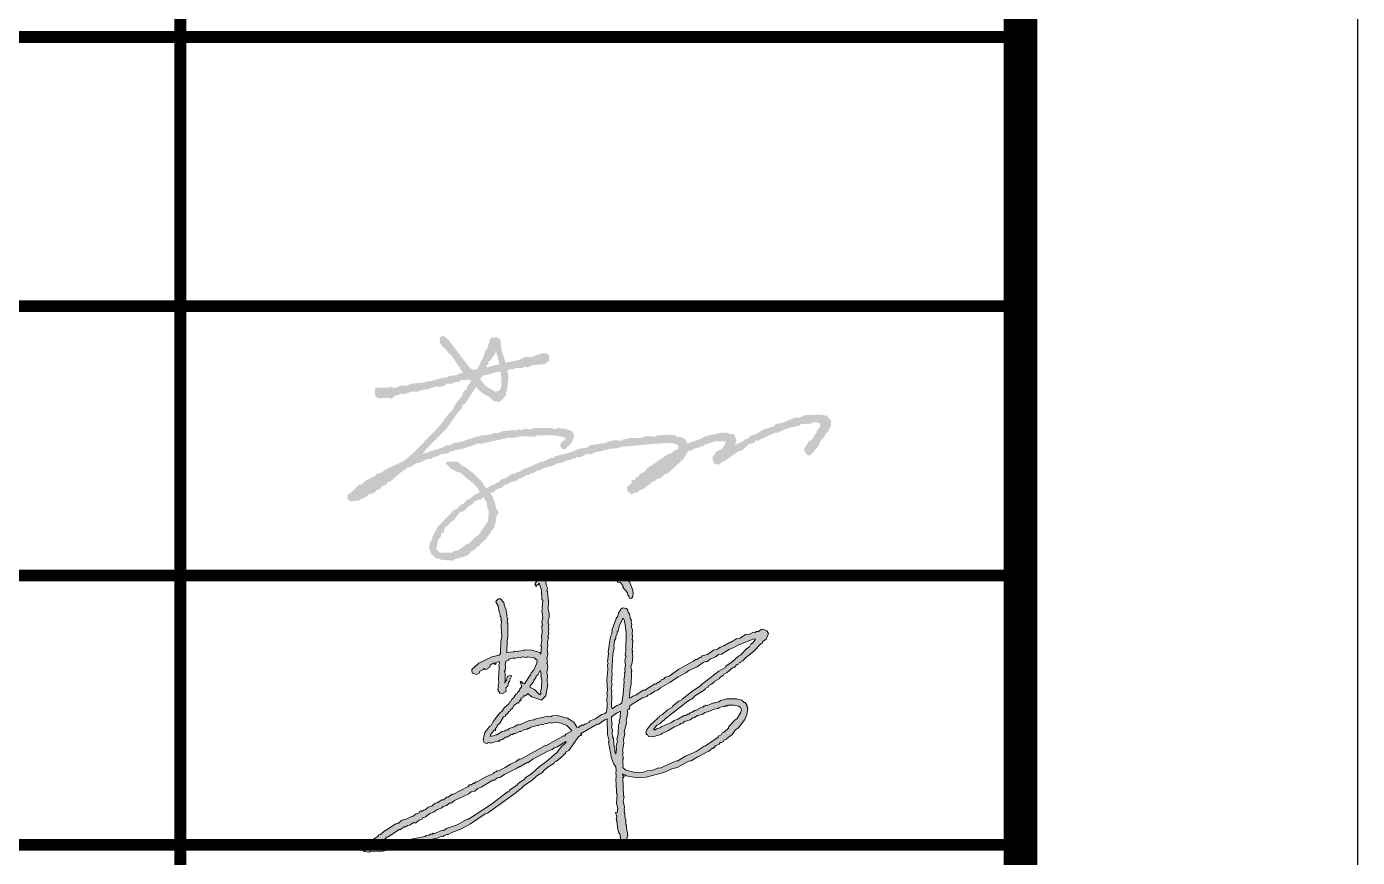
# Model space of a CAD drawing. Extents: x -518115 to 1124316, y -209821 to 1628073.
# Drawn here: x 893763 to 897714, y 1041395 to 1043863 of the extents above; entities that cross this region are included whole.
import ezdxf

# ---------------------------------------------------------------- set-up
doc = ezdxf.new("R2010")
doc.units = 0
doc.header["$LTSCALE"] = 1000
doc.header["$MEASUREMENT"] = 0
doc.layers.add('yichutu', color=7, linetype='Continuous', true_color=0xffffff, plot=False)
doc.layers.add('图框', color=140, linetype='Continuous')
doc.layers.add('签名', color=7, linetype='Continuous', lineweight=18)

# ---------------------------------------------------------------- blocks, each defined once
blk = doc.blocks.new('yct-841-594-84100-59399.9999999999-100-1000.0')
at = {"layer": 'yichutu', "color": 7, "true_color": 0xffffff}
blk.add_lwpolyline([(0, 0), (0, 59400), (84100, 59400), (84100, 0)], close=True, dxfattribs=at)
blk = doc.blocks.new('TK')
at = {"layer": '签名'}
h = blk.add_hatch(color=2, dxfattribs=at)
h.dxf.hatch_style = 1
h.paths.add_polyline_path([(546889.8, 500132.3), (546889.8, 500138.3), (546895.8, 500144.3), (546893.8, 500148.3), (546901.8, 500154.3), (546917.8, 500178.3), (546927.8, 500142.3)], flags=16)
h.paths.add_polyline_path([(546871.8, 500094.3), (546871.8, 500100.3), (546881.8, 500110.3), (546891.8, 500110.3), (546917.8, 500118.3), (546931.8, 500118.3), (546933.8, 500080.3), (546929.8, 500066.3), (546925.8, 500062.3), (546913.8, 500060.3), (546885.8, 500078.3)], flags=16)
h.paths.add_polyline_path([(546739.8, 499592.3), (546745.8, 499622.3), (546753.8, 499630.3), (546753.8, 499638.3), (546761.8, 499642.3), (546765.8, 499658.3), (546771.8, 499660.3), (546783.8, 499674.3), (546791.8, 499678.3), (546809.8, 499702.3), (546819.8, 499704.3), (546835.8, 499720.3), (546847.8, 499726.3), (546855.8, 499736.3), (546871.8, 499740.3), (546877.8, 499746.3), (546881.8, 499746.3), (546883.8, 499738.3), (546889.8, 499732.3), (546891.8, 499714.3), (546895.8, 499706.3), (546893.8, 499676.3), (546863.8, 499632.3), (546859.8, 499632.3), (546835.8, 499608.3), (546831.8, 499608.3), (546803.8, 499588.3), (546795.8, 499588.3), (546787.8, 499582.3), (546749.8, 499582.3)], flags=16)
h.paths.add_polyline_path([(546719.8, 499602.3), (546717.8, 499600.3), (546723.8, 499580.3), (546737.8, 499566.3), (546757.8, 499560.3), (546789.8, 499558.3), (546793.8, 499562.3), (546823.8, 499570.3), (546837.8, 499578.3), (546843.8, 499586.3), (546853.8, 499590.3), (546863.8, 499602.3), (546867.8, 499600.3), (546869.8, 499606.3), (546891.8, 499626.3), (546891.8, 499630.3), (546899.8, 499638.3), (546913.8, 499662.3), (546919.8, 499692.3), (546925.8, 499702.3), (546917.8, 499712.3), (546913.8, 499734.3), (546909.8, 499738.3), (546907.8, 499748.3), (546901.8, 499754.3), (546901.8, 499760.3), (546907.8, 499760.3), (546919.8, 499770.3), (546935.8, 499776.3), (546941.8, 499784.3), (546949.8, 499784.3), (546957.8, 499790.3), (546979.8, 499796.3), (546983.8, 499802.3), (546989.8, 499802.3), (547007.8, 499812.3), (547015.8, 499812.3), (547017.8, 499816.3), (547027.8, 499818.3), (547039.8, 499826.3), (547047.8, 499826.3), (547055.8, 499832.3), (547091.8, 499842.3), (547095.8, 499846.3), (547115.8, 499850.3), (547125.8, 499856.3), (547133.8, 499856.3), (547159.8, 499866.3), (547169.8, 499866.3), (547189.8, 499876.3), (547199.8, 499874.3), (547211.8, 499880.3), (547235.8, 499884.3), (547239.8, 499888.3), (547245.8, 499886.3), (547251.8, 499890.3), (547279.8, 499892.3), (547287.8, 499896.3), (547423.8, 499908.3), (547445.8, 499906.3), (547455.8, 499902.3), (547459.8, 499896.3), (547455.8, 499888.3), (547447.8, 499886.3), (547439.8, 499878.3), (547427.8, 499874.3), (547365.8, 499832.3), (547357.8, 499822.3), (547345.8, 499816.3), (547337.8, 499806.3), (547333.8, 499806.3), (547329.8, 499798.3), (547321.8, 499798.3), (547317.8, 499794.3), (547321.8, 499790.3), (547305.8, 499776.3), (547307.8, 499764.3), (547319.8, 499754.3), (547327.8, 499760.3), (547335.8, 499760.3), (547345.8, 499768.3), (547353.8, 499770.3), (547381.8, 499792.3), (547391.8, 499796.3), (547395.8, 499802.3), (547403.8, 499802.3), (547417.8, 499814.3), (547425.8, 499816.3), (547473.8, 499860.3), (547483.8, 499878.3), (547491.8, 499886.3), (547497.8, 499884.3), (547503.8, 499890.3), (547521.8, 499894.3), (547523.8, 499898.3), (547531.8, 499898.3), (547539.8, 499904.3), (547567.8, 499912.3), (547599.8, 499912.3), (547595.8, 499900.3), (547587.8, 499890.3), (547571.8, 499882.3), (547559.8, 499864.3), (547563.8, 499848.3), (547571.8, 499844.3), (547581.8, 499844.3), (547587.8, 499852.3), (547593.8, 499852.3), (547635.8, 499882.3), (547649.8, 499886.3), (547667.8, 499904.3), (547683.8, 499908.3), (547689.8, 499916.3), (547693.8, 499914.3), (547745.8, 499938.3), (547753.8, 499938.3), (547779.8, 499950.3), (547819.8, 499960.3), (547823.8, 499964.3), (547845.8, 499964.3), (547865.8, 499970.3), (547879.8, 499966.3), (547879.8, 499956.3), (547869.8, 499944.3), (547869.8, 499938.3), (547861.8, 499930.3), (547857.8, 499920.3), (547845.8, 499912.3), (547831.8, 499890.3), (547835.8, 499878.3), (547843.8, 499870.3), (547851.8, 499872.3), (547873.8, 499898.3), (547879.8, 499912.3), (547893.8, 499928.3), (547893.8, 499932.3), (547901.8, 499940.3), (547911.8, 499958.3), (547911.8, 499974.3), (547899.8, 499988.3), (547881.8, 499992.3), (547833.8, 499990.3), (547817.8, 499982.3), (547807.8, 499984.3), (547769.8, 499968.3), (547747.8, 499964.3), (547739.8, 499956.3), (547711.8, 499948.3), (547685.8, 499932.3), (547675.8, 499930.3), (547661.8, 499918.3), (547655.8, 499918.3), (547649.8, 499912.3), (547625.8, 499902.3), (547631.8, 499914.3), (547623.8, 499934.3), (547611.8, 499934.3), (547605.8, 499938.3), (547585.8, 499938.3), (547539.8, 499928.3), (547525.8, 499920.3), (547485.8, 499906.3), (547479.8, 499918.3), (547463.8, 499926.3), (547455.8, 499924.3), (547451.8, 499930.3), (547427.8, 499932.3), (547395.8, 499930.3), (547389.8, 499926.3), (547369.8, 499928.3), (547355.8, 499926.3), (547349.8, 499922.3), (547313.8, 499922.3), (547301.8, 499918.3), (547297.8, 499920.3), (547289.8, 499914.3), (547269.8, 499916.3), (547249.8, 499912.3), (547243.8, 499908.3), (547193.8, 499900.3), (547189.8, 499894.3), (547163.8, 499890.3), (547131.8, 499878.3), (547091.8, 499868.3), (547085.8, 499862.3), (547081.8, 499864.3), (547057.8, 499852.3), (547045.8, 499850.3), (547007.8, 499832.3), (547001.8, 499832.3), (546987.8, 499822.3), (546981.8, 499822.3), (546973.8, 499816.3), (546965.8, 499816.3), (546943.8, 499802.3), (546933.8, 499800.3), (546923.8, 499790.3), (546917.8, 499790.3), (546913.8, 499784.3), (546907.8, 499784.3), (546887.8, 499772.3), (546873.8, 499794.3), (546849.8, 499818.3), (546825.8, 499836.3), (546815.8, 499840.3), (546803.8, 499852.3), (546771.8, 499852.3), (546767.8, 499848.3), (546781.8, 499832.3), (546803.8, 499820.3), (546809.8, 499820.3), (546853.8, 499784.3), (546867.8, 499766.3), (546867.8, 499760.3), (546851.8, 499752.3), (546837.8, 499740.3), (546829.8, 499738.3), (546821.8, 499728.3), (546811.8, 499724.3), (546801.8, 499712.3), (546791.8, 499708.3), (546743.8, 499658.3), (546727.8, 499628.3), (546727.8, 499620.3), (546721.8, 499614.3)])
h.paths.add_polyline_path([(546477.8, 499754.3), (546475.8, 499752.3), (546475.8, 499742.3), (546485.8, 499734.3), (546507.8, 499736.3), (546535.8, 499750.3), (546539.8, 499756.3), (546553.8, 499758.3), (546563.8, 499768.3), (546571.8, 499770.3), (546579.8, 499780.3), (546591.8, 499784.3), (546595.8, 499792.3), (546601.8, 499792.3), (546641.8, 499826.3), (546645.8, 499826.3), (546651.8, 499834.3), (546663.8, 499836.3), (546681.8, 499848.3), (546693.8, 499850.3), (546713.8, 499860.3), (546725.8, 499860.3), (546731.8, 499866.3), (546745.8, 499868.3), (546751.8, 499874.3), (546771.8, 499876.3), (546785.8, 499884.3), (546789.8, 499882.3), (546793.8, 499886.3), (546817.8, 499890.3), (546863.8, 499906.3), (546875.8, 499906.3), (546957.8, 499924.3), (546963.8, 499922.3), (546993.8, 499928.3), (547033.8, 499926.3), (547039.8, 499930.3), (547091.8, 499930.3), (547123.8, 499924.3), (547119.8, 499916.3), (547109.8, 499908.3), (547107.8, 499898.3), (547113.8, 499890.3), (547123.8, 499890.3), (547141.8, 499908.3), (547149.8, 499930.3), (547143.8, 499942.3), (547123.8, 499950.3), (547101.8, 499952.3), (547089.8, 499948.3), (547081.8, 499952.3), (547033.8, 499952.3), (547013.8, 499948.3), (547003.8, 499950.3), (546993.8, 499946.3), (546983.8, 499948.3), (546975.8, 499944.3), (546967.8, 499946.3), (546933.8, 499942.3), (546921.8, 499936.3), (546913.8, 499938.3), (546897.8, 499932.3), (546871.8, 499930.3), (546867.8, 499926.3), (546865.8, 499928.3), (546809.8, 499910.3), (546791.8, 499908.3), (546783.8, 499902.3), (546765.8, 499900.3), (546763.8, 499896.3), (546697.8, 499874.3), (546713.8, 499894.3), (546771.8, 499952.3), (546803.8, 499998.3), (546815.8, 500010.3), (546817.8, 500020.3), (546825.8, 500024.3), (546857.8, 500074.3), (546873.8, 500058.3), (546899.8, 500042.3), (546909.8, 500032.3), (546927.8, 500030.3), (546939.8, 500040.3), (546947.8, 500052.3), (546945.8, 500056.3), (546949.8, 500064.3), (546953.8, 500096.3), (546953.8, 500116.3), (546949.8, 500120.3), (546951.8, 500124.3), (546963.8, 500128.3), (546969.8, 500126.3), (546975.8, 500130.3), (546995.8, 500130.3), (547001.8, 500134.3), (547011.8, 500132.3), (547021.8, 500138.3), (547061.8, 500142.3), (547075.8, 500152.3), (547075.8, 500166.3), (547067.8, 500174.3), (547053.8, 500174.3), (547019.8, 500162.3), (547005.8, 500164.3), (546985.8, 500154.3), (546945.8, 500146.3), (546933.8, 500182.3), (546929.8, 500216.3), (546917.8, 500222.3), (546903.8, 500220.3), (546899.8, 500216.3), (546891.8, 500190.3), (546883.8, 500178.3), (546881.8, 500168.3), (546861.8, 500126.3), (546855.8, 500128.3), (546851.8, 500124.3), (546841.8, 500128.3), (546775.8, 500214.3), (546763.8, 500224.3), (546755.8, 500224.3), (546749.8, 500220.3), (546751.8, 500202.3), (546785.8, 500166.3), (546819.8, 500116.3), (546807.8, 500114.3), (546803.8, 500110.3), (546775.8, 500106.3), (546771.8, 500102.3), (546761.8, 500102.3), (546717.8, 500090.3), (546711.8, 500092.3), (546709.8, 500088.3), (546667.8, 500084.3), (546651.8, 500078.3), (546633.8, 500078.3), (546621.8, 500072.3), (546609.8, 500072.3), (546603.8, 500076.3), (546599.8, 500072.3), (546561.8, 500072.3), (546557.8, 500068.3), (546557.8, 500050.3), (546565.8, 500040.3), (546599.8, 500042.3), (546607.8, 500038.3), (546613.8, 500046.3), (546637.8, 500054.3), (546643.8, 500052.3), (546665.8, 500060.3), (546685.8, 500060.3), (546691.8, 500064.3), (546699.8, 500064.3), (546703.8, 500068.3), (546709.8, 500066.3), (546741.8, 500076.3), (546749.8, 500074.3), (546765.8, 500078.3), (546769.8, 500084.3), (546787.8, 500084.3), (546797.8, 500090.3), (546805.8, 500088.3), (546811.8, 500094.3), (546837.8, 500096.3), (546841.8, 500094.3), (546841.8, 500088.3), (546831.8, 500076.3), (546829.8, 500068.3), (546821.8, 500062.3), (546815.8, 500046.3), (546797.8, 500024.3), (546785.8, 500002.3), (546777.8, 499996.3), (546749.8, 499958.3), (546673.8, 499880.3), (546643.8, 499854.3), (546591.8, 499830.3), (546577.8, 499820.3), (546563.8, 499816.3), (546555.8, 499808.3), (546533.8, 499798.3), (546517.8, 499784.3), (546509.8, 499784.3), (546491.8, 499764.3)])
h = blk.add_hatch(color=2, dxfattribs=at)
h.paths.add_polyline_path([(547067.9, 499253.8), (547070.3, 499259.4), (547068.2, 499267.2), (547070.9, 499280.2), (547069.1, 499295.2), (547071.3, 499305.8), (547069.9, 499317.1), (547073.5, 499328.6), (547071.6, 499331.5), (547074, 499343.2), (547071.7, 499349.8), (547074.1, 499355.4), (547072.7, 499360.6), (547074.4, 499368.9), (547072.5, 499371.7), (547072.1, 499381.6), (547075, 499389.6), (547075, 499401.8), (547072.2, 499412.2), (547073.5, 499436.4), (547069.9, 499466.5), (547068, 499469.4), (547069.7, 499477.6), (547066.5, 499485.6), (547064.2, 499504.5), (547061.4, 499508.7), (547055.5, 499509.9), (547054.6, 499511.3), (547049.9, 499512.3), (547045.4, 499508.3), (547044.2, 499502.4), (547040.2, 499500.8), (547032.8, 499488.9), (547034.7, 499486), (547033.1, 499483.9), (547037.5, 499481.8), (547038.5, 499486.5), (547042.2, 499486.9), (547045.6, 499491.1), (547052.3, 499470.2), (547053.1, 499444.3), (547055.9, 499440), (547053.9, 499418.4), (547055.8, 499415.5), (547053.6, 499411.1), (547056.6, 499389.7), (547053.7, 499375.5), (547055.5, 499366.6), (547053.6, 499363.3), (547054.7, 499344.7), (547052.8, 499335.3), (547053.4, 499320.5), (547050.3, 499305.2), (547052.2, 499302.4), (547050.2, 499280.7), (547047.4, 499285), (547023.2, 499292.4), (547002.5, 499293), (546999.6, 499291.1), (546977, 499288.4), (546972.3, 499289.3), (546969.5, 499287.5), (546949.5, 499285.5), (546950.4, 499319.6), (546952.8, 499331.3), (546952.5, 499371.8), (546950.6, 499374.6), (546951.6, 499379.3), (546950, 499383.4), (546951.9, 499386.6), (546949.3, 499392.1), (546950.3, 499396.8), (546948.1, 499398.4), (546947.3, 499412.1), (546942.1, 499422.9), (546940.8, 499434.2), (546930.7, 499444.9), (546924.6, 499444.9), (546917.3, 499439.1), (546916.6, 499435.5), (546924, 499424.2), (546926.3, 499405.4), (546930, 499399.7), (546930, 499393.6), (546932.6, 499388.1), (546931.4, 499382.3), (546933.2, 499379.4), (546932.4, 499363.7), (546934.4, 499331.4), (546932, 499319.7), (546930.4, 499282), (546927.1, 499277.8), (546905.2, 499272.5), (546865.8, 499253.6), (546845.9, 499234.4), (546845, 499229.7), (546847.5, 499224.3), (546860.2, 499220.5), (546867, 499224), (546869.4, 499229.6), (546880.3, 499234.7), (546882.2, 499238), (546886.4, 499234.7), (546893, 499237), (546893.5, 499239.4), (546900.3, 499242.9), (546900.1, 499247.8), (546908.6, 499253.4), (546913.6, 499253.6), (546911.9, 499251.5), (546915.2, 499249.6), (546918, 499251.5), (546916.1, 499254.3), (546926.8, 499258.3), (546928.1, 499253.1), (546926, 499248.6), (546927.1, 499242.3), (546924.6, 499206), (546926, 499194.7), (546923.6, 499189.1), (546925, 499183.9), (546923.1, 499174.5), (546928.4, 499164.8), (546936.6, 499163.1), (546947.7, 499169.4), (546946.1, 499173.4), (546947.8, 499181.7), (546952.3, 499185.7), (546954.5, 499196.2), (546957.5, 499199.3), (546959.2, 499207.5), (546963.3, 499215.3), (546961.1, 499216.9), (546951, 499215.3), (546948.6, 499203.6), (546942, 499195.1), (546944.1, 499199.6), (546944.7, 499220.3), (546943.8, 499227.8), (546941.7, 499229.5), (546944.5, 499231.3), (546945.7, 499243.3), (546944.1, 499247.4), (546946.5, 499259.1), (546954.5, 499262.4), (546956.4, 499265.6), (546969.4, 499269.1), (546971.5, 499267.5), (546984.5, 499270.9), (546990.4, 499269.7), (546995.8, 499272.3), (547007.8, 499271), (547010.6, 499272.9), (547030.8, 499270), (547039, 499262.2), (547038.5, 499253.7), (547029.5, 499233.5), (547021.7, 499225.3), (547020.7, 499220.6), (547001.5, 499192.7), (546998, 499193.4), (546991.9, 499199.6), (546989.3, 499198.9), (546993.7, 499184.5), (546988.5, 499177), (546987.5, 499172.3), (546981.6, 499167.4), (546979.2, 499161.8), (546976.6, 499161.1), (546969.5, 499150.3), (546965.3, 499147.5), (546961.5, 499140.9), (546958.9, 499140.2), (546954.9, 499132.5), (546941.4, 499120.5), (546934.3, 499109.7), (546928.6, 499106), (546908.7, 499080.7), (546902.5, 499068.5), (546898.5, 499066.8), (546883.6, 499047.8), (546878.8, 499024.3), (546882.3, 499017.5), (546889.1, 499014.9), (546893.1, 499016.5), (546893.6, 499018.8), (546901.6, 499016), (546923.7, 499022.5), (546925.8, 499020.8), (546930.6, 499026), (546936.9, 499027.1), (546947.1, 499034.8), (546950.6, 499034.1), (546961.9, 499041.6), (546966.9, 499041.8), (546970, 499044.8), (546974.9, 499045), (546987.2, 499051.1), (546990.7, 499050.4), (547001.8, 499056.7), (547009.3, 499057.6), (547013.6, 499060.4), (547015.9, 499059.9), (547020.4, 499063.9), (547039.7, 499068.5), (547043.3, 499067.8), (547044.9, 499069.9), (547052.7, 499072), (547056, 499070.1), (547063.1, 499074.7), (547067.8, 499073.8), (547075.8, 499077), (547081.7, 499075.8), (547093.2, 499078.4), (547111.1, 499075.9), (547128, 499068.8), (547142, 499053.6), (547141.6, 499051.3), (547125, 499042.4), (547120.3, 499037.3), (547118, 499037.8), (547065.3, 499008.1), (547063, 499008.6), (546991, 498968.2), (546987.5, 498969), (546984.4, 498965.9), (546982, 498966.4), (546977.3, 498961.2), (546959.9, 498953.8), (546944.3, 498943.5), (546922.6, 498933.3), (546920.2, 498933.8), (546917.2, 498930.7), (546912, 498929.3), (546911.5, 498927), (546909.4, 498928.6), (546907.5, 498925.3), (546884.6, 498915.3), (546859.3, 498899.7), (546857.2, 498901.4), (546852.5, 498896.2), (546850.2, 498896.7), (546843.1, 498892), (546838.1, 498891.8), (546834.8, 498887.6), (546789.5, 498863.8), (546787.2, 498864.3), (546775.6, 498855.6), (546772.1, 498856.3), (546761.7, 498847.5), (546756.7, 498847.2), (546742.8, 498839.1), (546736.4, 498837.9), (546727.4, 498830), (546715.7, 498826.3), (546706.7, 498818.3), (546701.5, 498816.9), (546697, 498812.9), (546693.7, 498814.8), (546690.9, 498813), (546690.2, 498809.4), (546678.1, 498804.6), (546670.8, 498798.7), (546665.9, 498798.5), (546654.8, 498792.2), (546639, 498786.9), (546626, 498777.3), (546619.6, 498776.1), (546584.5, 498753.9), (546574.1, 498745.1), (546568.9, 498743.7), (546566.7, 498739.2), (546551.4, 498730.1), (546547.6, 498729.6), (546543.8, 498723.1), (546541.5, 498723.6), (546537.7, 498717), (546523.3, 498706.5), (546521.6, 498698.2), (546525.6, 498693.7), (546541.1, 498691.8), (546543.9, 498693.7), (546580.9, 498694.7), (546604.2, 498700.9), (546619, 498701.5), (546633.7, 498707.1), (546638.4, 498706.1), (546669.2, 498713.3), (546680.3, 498713.5), (546688.5, 498717.9), (546709, 498722.3), (546730.5, 498731.3), (546740.6, 498732.9), (546756.7, 498739.5), (546760.2, 498738.7), (546763.3, 498741.8), (546771.3, 498745), (546774.8, 498744.3), (546785.9, 498750.6), (546815.1, 498761.8), (546841.3, 498776), (546885.5, 498806.1), (546892.1, 498808.5), (546976.6, 498868.3), (546985.9, 498877.4), (546991.3, 498880), (547000.7, 498890.3), (547023.4, 498905.2), (547038.5, 498919.3), (547055.3, 498929.3), (547058.9, 498934.7), (547070.7, 498944.6), (547090.3, 498956.5), (547092.4, 498960.9), (547096.2, 498961.4), (547113.9, 498976.1), (547124.8, 498987.4), (547123.8, 498988.8), (547133.5, 498994.1), (547161.2, 499033.8), (547168.6, 499039.6), (547172.3, 499040.1), (547171.6, 499042.7), (547168.1, 499043.4), (547218.1, 499072.3), (547220.5, 499071.9), (547240.3, 499084.9), (547247.2, 499088.4), (547248.6, 499041.6), (547253.2, 499022.3), (547251.3, 499019), (547260, 498971.9), (547266.5, 498955.8), (547273.1, 498945.9), (547274.4, 498934.6), (547272.7, 498926.4), (547274.1, 498921.2), (547272.6, 498901.9), (547274.2, 498897.9), (547275.3, 498867.1), (547277.1, 498864.2), (547275.4, 498837.7), (547279.3, 498820.9), (547277.9, 498820), (547278.5, 498811.3), (547272.2, 498810.1), (547275.6, 498797.2), (547274.4, 498791.3), (547276.3, 498788.5), (547275.3, 498783.8), (547277.2, 498780.9), (547277.6, 498764.9), (547281.8, 498749.4), (547284.8, 498746.3), (547287.5, 498729.8), (547297.2, 498722.9), (547304.7, 498730), (547308.6, 498742.6), (547304.4, 498764.3), (547304.7, 498771.6), (547302.8, 498774.4), (547303.1, 498787.9), (547300.1, 498797.1), (547299.9, 498808.1), (547298.1, 498810.9), (547299.3, 498816.8), (547297.4, 498819.7), (547298.6, 498825.5), (547295.2, 498844.6), (547297.6, 498856.4), (547295.7, 498859.2), (547293.4, 498913.6), (547293.9, 498915.9), (547295.7, 498913.1), (547297.9, 498917.6), (547293.4, 498919.7), (547293.2, 498924.6), (547295.1, 498921.8), (547300, 498922), (547304.2, 498918.7), (547336.2, 498913.4), (547363.5, 498915.1), (547415.4, 498929), (547439.7, 498939.9), (547455.2, 498944.1), (547489.7, 498962.8), (547497.2, 498963.7), (547514.2, 498974.9), (547522, 498977), (547544.4, 498990.7), (547549.6, 498992.1), (547560, 499001), (547562.3, 499000.5), (547570.1, 499008.7), (547579.6, 499012.9), (547583.1, 499018.3), (547586.7, 499017.6), (547592.3, 499021.3), (547594.5, 499025.8), (547602.2, 499027.9), (547602.7, 499030.2), (547618.5, 499041.7), (547628.7, 499055.5), (547637.2, 499061.1), (547655.9, 499086.7), (547662.4, 499100.1), (547665.3, 499120.3), (547662.5, 499124.5), (547663.2, 499128.1), (547657.6, 499136.6), (547654.1, 499137.3), (547646.8, 499143.7), (547631.8, 499148), (547602.4, 499147.9), (547584.2, 499143), (547578.5, 499139.3), (547566.8, 499135.6), (547563.2, 499136.3), (547544.4, 499127.9), (547540.8, 499128.7), (547536.6, 499125.9), (547535.7, 499127.3), (547532.3, 499123), (547530, 499123.5), (547509.5, 499113), (547507.1, 499113.5), (547499.8, 499107.7), (547493.4, 499106.5), (547490.1, 499102.3), (547487.8, 499102.8), (547480.7, 499098.1), (547475.7, 499097.9), (547457.6, 499086.9), (547445.8, 499083.2), (547438.4, 499077.4), (547407.6, 499064.1), (547404.5, 499061.1), (547394.1, 499058.3), (547388.4, 499054.6), (547385.2, 499056.5), (547395.1, 499069.1), (547404.8, 499074.5), (547411.2, 499081.7), (547418, 499085.2), (547418.5, 499087.6), (547487, 499140.9), (547503.8, 499151), (547507.1, 499155.2), (547538.2, 499175.7), (547538.7, 499178.1), (547547, 499182.5), (547549.1, 499187), (547557.4, 499191.4), (547564.7, 499197.3), (547565.2, 499199.6), (547581.7, 499208.5), (547582.2, 499210.8), (547592.1, 499217.4), (547594, 499220.6), (547603.7, 499226), (547620, 499239.8), (547625.2, 499241.2), (547631.6, 499248.5), (547637, 499251), (547638.9, 499254.3), (547644.1, 499255.7), (547644.8, 499259.2), (547650, 499260.6), (547658, 499270), (547681.4, 499288.5), (547703.2, 499311), (547707.2, 499312.6), (547709.6, 499318.2), (547719.5, 499324.8), (547726.6, 499341.7), (547721, 499350.2), (547709.7, 499354.9), (547704.6, 499353.5), (547697.2, 499347.7), (547691.1, 499347.7), (547686.9, 499344.9), (547682.2, 499345.9), (547669.9, 499339.8), (547658.6, 499338.5), (547641.8, 499328.4), (547631.5, 499325.7), (547614.7, 499315.6), (547612.4, 499316.1), (547594.2, 499305.1), (547591.8, 499305.6), (547584.7, 499300.9), (547582.4, 499301.4), (547575.1, 499295.6), (547563.3, 499291.9), (547544.9, 499279.7), (547529.3, 499275.6), (547526, 499271.3), (547522.2, 499270.9), (547513.5, 499264.1), (547510, 499264.8), (547504.1, 499259.9), (547459.9, 499235.9), (547431.1, 499214.9), (547420.7, 499212.1), (547414.6, 499206), (547408.2, 499204.8), (547406.3, 499201.6), (547390.8, 499191.3), (547388.4, 499191.8), (547358.9, 499173.3), (547354, 499173.1), (547332.7, 499159.1), (547323.5, 499156.1), (547314.8, 499149.3), (547312.7, 499150.9), (547315.1, 499162.7), (547314.2, 499170.2), (547318.7, 499192.6), (547319.8, 499221.8), (547318.4, 499226.9), (547320.3, 499230.2), (547318.1, 499242.9), (547321.6, 499254.5), (547323.4, 499274.9), (547321.8, 499285), (547323.7, 499288.3), (547321.8, 499291.2), (547323.1, 499321.5), (547321.3, 499324.4), (547323, 499332.6), (547321.1, 499341.5), (547322.1, 499352.4), (547319.1, 499361.5), (547320.5, 499368.6), (547318.2, 499375.2), (547319.4, 499381.1), (547316.4, 499384.2), (547313.6, 499400.6), (547309.4, 499404), (547310.1, 499407.5), (547307.6, 499412.9), (547303.4, 499416.2), (547294, 499418.2), (547288.3, 499414.4), (547280.9, 499402.4), (547279, 499393), (547274, 499386.7), (547262.3, 499353.6), (547260.9, 499340.4), (547256.8, 499332.7), (547250, 499287.5), (547251.4, 499282.3), (547248.7, 499257.2), (547250.3, 499253.2), (547248.2, 499248.7), (547249.1, 499235), (547246.6, 499204.9), (547248.3, 499171.5), (547245.9, 499165.9), (547248.4, 499154.3), (547246.5, 499151), (547247.3, 499125.1), (547245.1, 499108.4), (547240.7, 499104.5), (547231.5, 499101.5), (547211.6, 499088.4), (547197, 499082.8), (547193.7, 499078.6), (547182.6, 499072.3), (547180.3, 499072.8), (547177.2, 499069.7), (547171.1, 499069.7), (547166.8, 499066.9), (547166.3, 499064.6), (547164, 499065.1), (547162.3, 499063), (547157.6, 499063.9), (547148.3, 499078.1), (547130, 499090.4), (547098.5, 499098.1), (547083.6, 499097.5), (547082, 499095.4), (547071.2, 499096.3), (547032.5, 499087.1), (547030.9, 499085), (547015.8, 499083.2), (546987.5, 499070.6), (546981.4, 499070.7), (546971.5, 499064.1), (546955.9, 499060), (546951.2, 499054.8), (546947.7, 499055.5), (546942, 499051.8), (546935.6, 499050.6), (546920, 499040.4), (546916.5, 499041.1), (546907.1, 499036.9), (546902.4, 499037.9), (546899.5, 499036), (546902.2, 499042.8), (546911.9, 499054.3), (546916.6, 499053.3), (546914.7, 499056.2), (546915.4, 499059.7), (546919.9, 499063.7), (546920.9, 499068.4), (546928.5, 499075.4), (546939.6, 499093.9), (546945, 499096.5), (546945.5, 499098.8), (546952.8, 499104.7), (546955.2, 499110.3), (546960.4, 499111.7), (546959.7, 499114.3), (546967.3, 499121.3), (546969.9, 499128.1), (546981.2, 499135.6), (546984.8, 499134.9), (546986.2, 499141.9), (546988.6, 499141.5), (546992.8, 499144.3), (546990.7, 499145.9), (546991.4, 499149.5), (546996.6, 499150.8), (546999, 499156.5), (547005.1, 499156.4), (547012.7, 499163.5), (547015.5, 499159.2), (547024.1, 499153.8), (547046.9, 499145.4), (547052.8, 499144.2), (547065.1, 499156.4), (547070.9, 499190.7), (547068.8, 499198.5), (547070.4, 499217.8), (547068.3, 499225.6), (547071.6, 499242), (547070, 499252.2)])
h.paths.add_polyline_path([(547049.7, 499230.6), (547051.3, 499220.5), (547050.1, 499214.6), (547052.9, 499204.2), (547052.8, 499179.7), (547049.4, 499169.4), (547051, 499165.4), (547047.5, 499160), (547031.1, 499175.6), (547017.7, 499182), (547018.7, 499186.7), (547028.4, 499198.2), (547029.3, 499202.9), (547035.7, 499210.2), (547036.7, 499214.9), (547041.2, 499218.9), (547047.4, 499231.1)], flags=16)
h.paths.add_polyline_path([(547264.6, 499280.9), (547268.4, 499299.7), (547267.1, 499304.8), (547269.3, 499321.5), (547272.8, 499326.9), (547273.1, 499334.2), (547276.9, 499340.8), (547276.9, 499346.9), (547279.7, 499348.8), (547282.9, 499364.1), (547294.5, 499388.3), (547298.5, 499380.5), (547303.5, 499345.1), (547303.2, 499290.1), (547300.8, 499278.3), (547303.6, 499274.1), (547300, 499262.6), (547301.8, 499247.5), (547299.7, 499236.9), (547300.3, 499228.2), (547298.4, 499224.9), (547299.8, 499219.7), (547296.4, 499203.3), (547298.1, 499199.3), (547295.3, 499161.9), (547291.2, 499135.8), (547285.3, 499130.8), (547276.1, 499127.8), (547261.9, 499118.5), (547259.8, 499126.3), (547261.4, 499157.8), (547259.8, 499161.8), (547261.5, 499170), (547259.6, 499179), (547262.3, 499191.9), (547260.6, 499195.9), (547262.4, 499222.5), (547260.8, 499226.5)], flags=16)
h.paths.add_polyline_path([(547124.2, 499020.5), (547125.4, 499020.3), (547123, 499014.7), (547112.9, 499007), (547097.9, 498988), (547068.2, 498962.2), (547045.3, 498946.1), (547022.6, 498925), (547004.1, 498912.9), (547003.7, 498910.5), (546983.8, 498897.4), (546980.3, 498892), (546957.4, 498875.9), (546955.2, 498871.5), (546951.5, 498871), (546903.5, 498834.3), (546835.8, 498790.6), (546832, 498790.2), (546801.5, 498773.1), (546772.5, 498763.1), (546761.5, 498756.8), (546757.9, 498757.6), (546732.5, 498746.9), (546730.3, 498748.5), (546727.3, 498745.5), (546722.3, 498745.3), (546718.1, 498742.5), (546710.5, 498741.6), (546706.3, 498738.8), (546660.4, 498729.8), (546638.2, 498723.3), (546634.7, 498724), (546625.5, 498721), (546624.6, 498722.4), (546618.9, 498718.7), (546609.2, 498719.5), (546601.5, 498717.4), (546598.4, 498714.3), (546593.7, 498715.3), (546579.6, 498712.1), (546565, 498712.6), (546566.2, 498718.5), (546591.4, 498734.1), (546591, 498737.9), (546595.7, 498736.9), (546629.7, 498759.4), (546633.4, 498759.8), (546644.8, 498767.3), (546649.7, 498767.5), (546654.2, 498771.5), (546661.7, 498772.4), (546670.5, 498779.2), (546679.2, 498779.8), (546689.4, 498787.6), (546698.5, 498790.6), (546699.3, 498794.1), (546707, 498796.2), (546720.3, 498806.9), (546732.1, 498810.6), (546743.6, 498819.3), (546756.8, 498823.9), (546760.2, 498828.2), (546770.5, 498830.9), (546779.3, 498837.7), (546784.2, 498837.9), (546794.4, 498845.6), (546836.3, 498865.2), (546843.7, 498871.1), (546854, 498873.8), (546863, 498881.8), (546873.6, 498885.7), (546908.3, 498905.6), (546910.7, 498905.1), (546922, 498912.6), (546928.4, 498913.7), (546942.5, 498923.1), (546976.5, 498939.4), (546985.2, 498946.1), (546986.2, 498944.7), (547009.8, 498958.3), (547012.1, 498957.8), (547026.5, 498968.3), (547073.3, 498993), (547083.9, 498997), (547089.8, 499001.9), (547097.5, 499004)], flags=16)
h.paths.add_polyline_path([(547260.6, 499094.2), (547275, 499104.8), (547285.9, 499109.9), (547287.3, 499110.8), (547285.8, 499091.5), (547282.7, 499082.4), (547284.1, 499077.2), (547281.4, 499070.4), (547279.9, 499045), (547276, 499026.2), (547277.7, 499022.2), (547274.5, 499006.9), (547275.4, 498999.3), (547273.5, 498983.8), (547270, 498990.7), (547270.5, 498999.1), (547267.9, 499004.5), (547265.7, 499029.5), (547263.1, 499034.9), (547264.6, 499035.9), (547262.5, 499043.6), (547263.5, 499054.5), (547260.7, 499064.8), (547262.1, 499071.9), (547259.9, 499084.6)], flags=16)
h.paths.add_polyline_path([(547309.2, 499116.1), (547314.4, 499117.5), (547312.3, 499119.2), (547314.9, 499126), (547318.2, 499130.2), (547350.3, 499149.4), (547364.9, 499154.9), (547368.2, 499159.1), (547376, 499161.2), (547389, 499170.8), (547398.2, 499173.8), (547405.8, 499180.9), (547433.4, 499196), (547457.7, 499213.1), (547481.1, 499225.4), (547489.8, 499232.2), (547514.1, 499243.2), (547532.5, 499255.3), (547539.4, 499258.8), (547542.9, 499258.1), (547553, 499265.8), (547569.1, 499272.3), (547577.8, 499279.1), (547586.8, 499280.9), (547609.2, 499294.7), (547627.8, 499301.9), (547636.3, 499307.5), (547683, 499326.1), (547687.7, 499325.2), (547680.8, 499315.5), (547673.5, 499309.7), (547669.5, 499301.9), (547662.4, 499297.3), (547643.7, 499277.8), (547638.3, 499275.3), (547618.7, 499257.2), (547600.2, 499245.1), (547599.5, 499241.6), (547578.7, 499229.9), (547527.7, 499190.1), (547525.8, 499186.9), (547497.5, 499168.2), (547469.9, 499146.9), (547469.4, 499144.5), (547459.9, 499140.3), (547442.5, 499126.8), (547442, 499124.4), (547426.6, 499115.3), (547411.5, 499101.3), (547401.8, 499095.9), (547401.3, 499093.6), (547397.3, 499091.9), (547396.9, 499089.6), (547375.8, 499070.6), (547364, 499054.7), (547362.3, 499046.4), (547365.1, 499042.2), (547367.4, 499041.7), (547370, 499036.3), (547383.2, 499034.8), (547406.7, 499042.2), (547411.2, 499046.2), (547427.3, 499052.7), (547446.9, 499064.6), (547462.9, 499071.1), (547466, 499074.2), (547472.3, 499075.3), (547477.1, 499080.5), (547494, 499085.6), (547501.4, 499091.4), (547507.7, 499092.6), (547513.6, 499097.5), (547517.1, 499096.8), (547528, 499101.9), (547530.3, 499101.4), (547537.7, 499107.3), (547549.2, 499109.8), (547565.5, 499117.5), (547576.8, 499118.8), (547578.5, 499120.9), (547590.2, 499124.6), (547594.9, 499123.7), (547599.4, 499127.7), (547602.7, 499125.8), (547607, 499128.6), (547624.1, 499128.7), (547637.1, 499126.1), (547642.5, 499122.5), (547646, 499115.7), (547644.5, 499108.6), (547633.1, 499088.9), (547626, 499084.2), (547608.8, 499065.7), (547607.8, 499061), (547594.3, 499049.1), (547588.9, 499046.5), (547585.4, 499041.1), (547577.1, 499036.7), (547576.6, 499034.3), (547539.3, 499007.7), (547535.5, 499007.2), (547511.5, 498991.4), (547480.3, 498976.9), (547455.3, 498962.4), (547451.8, 498963.2), (547404.6, 498942.2), (547401.1, 498942.9), (547382.5, 498935.7), (547366.2, 498934.2), (547355.6, 498930.2), (547330.9, 498929.2), (547302.9, 498936.1), (547293.5, 498944.2), (547295, 498951.2), (547293.4, 498955.2), (547293.7, 498968.6), (547295.6, 498971.9), (547292.5, 498981.1), (547294.9, 498986.8), (547292.8, 498994.5), (547297.2, 499015.7), (547295.6, 499025.8), (547299.4, 499044.6), (547298, 499049.8), (547305.3, 499079), (547303.6, 499083), (547308.4, 499106.5), (547307.1, 499111.7)], flags=16)
blk.add_hatch(color=2, dxfattribs=at).paths.add_polyline_path([(547290.6, 499509.5), (547286.4, 499506.7), (547285.7, 499503.2), (547279.1, 499500.8), (547277.9, 499495), (547280, 499493.3), (547286.3, 499494.4), (547295, 499482.9), (547294.3, 499479.3), (547308.1, 499463), (547309, 499455.5), (547312, 499452.4), (547313.4, 499447.2), (547318.1, 499446.3), (547322.4, 499449.1), (547324.5, 499459.7), (547323.2, 499471), (547313.4, 499495), (547302.4, 499507.1)])
at = {"layer": '图框'}
blk.add_lwpolyline([(465375, 548713.7), (549475, 548713.7), (549475, 489313.7), (465375, 489313.7)], close=True, dxfattribs=at)
blk.add_lwpolyline([(465375, 548713.7), (549475, 548713.7), (549475, 489313.7), (465375, 489313.7)], close=True, dxfattribs=at)
at = {"layer": '图框', "const_width": 100}
blk.add_lwpolyline([(548475, 490313.7), (548475, 547713.7), (467875, 547713.7), (467875, 490313.7)], close=True, dxfattribs=at)
at = {"layer": '图框', "const_width": 35}
for points in [[(545980, 497114), (545980, 503514)], [(541480, 501114), (548480, 501114)], [(541480, 500314), (548480, 500314)], [(541480, 499514), (548480, 499514)], [(541480, 498714), (548480, 498714)]]:
    blk.add_lwpolyline(points, dxfattribs=at)
at = {"layer": '签名', "color": 2, "elevation": 12019200}
for points in [[(547055.5, 499509.9), (547054.6, 499511.3), (547049.9, 499512.3), (547045.4, 499508.3), (547044.2, 499502.4), (547040.2, 499500.8), (547032.8, 499488.9), (547034.7, 499486), (547033.1, 499483.9), (547037.5, 499481.8), (547038.5, 499486.5), (547042.2, 499486.9), (547045.6, 499491.1), (547052.3, 499470.2), (547053.1, 499444.3), (547055.9, 499440), (547053.9, 499418.4), (547055.8, 499415.5), (547053.6, 499411.1), (547056.6, 499389.7), (547053.7, 499375.5), (547055.5, 499366.6), (547053.6, 499363.3), (547054.7, 499344.7), (547052.8, 499335.3), (547053.4, 499320.5), (547050.3, 499305.2), (547052.2, 499302.4), (547050.2, 499280.7), (547047.4, 499285), (547023.2, 499292.4), (547002.5, 499293), (546999.6, 499291.1), (546977, 499288.4), (546972.3, 499289.3), (546969.5, 499287.5), (546949.5, 499285.5), (546950.4, 499319.6), (546952.8, 499331.3), (546952.5, 499371.8), (546950.6, 499374.6), (546951.6, 499379.3), (546950, 499383.4), (546951.9, 499386.6), (546949.3, 499392.1), (546950.3, 499396.8), (546948.1, 499398.4), (546947.3, 499412.1), (546942.1, 499422.9), (546940.8, 499434.2), (546930.7, 499444.9), (546924.6, 499444.9), (546917.3, 499439.1), (546916.6, 499435.5), (546924, 499424.2), (546926.3, 499405.4), (546930, 499399.7), (546930, 499393.6), (546932.6, 499388.1), (546931.4, 499382.3), (546933.2, 499379.4), (546932.4, 499363.7), (546934.4, 499331.4), (546932, 499319.7), (546930.4, 499282), (546927.1, 499277.8), (546905.2, 499272.5), (546865.8, 499253.6), (546845.9, 499234.4), (546845, 499229.7), (546847.5, 499224.3), (546860.2, 499220.5), (546867, 499224), (546869.4, 499229.6), (546880.3, 499234.7), (546882.2, 499238), (546886.4, 499234.7), (546893, 499237), (546893.5, 499239.4), (546900.3, 499242.9), (546900.1, 499247.8), (546908.6, 499253.4), (546913.6, 499253.6), (546911.9, 499251.5), (546915.2, 499249.6), (546918, 499251.5), (546916.1, 499254.3), (546926.8, 499258.3), (546928.1, 499253.1), (546926, 499248.6), (546927.1, 499242.3), (546924.6, 499206), (546926, 499194.7), (546923.6, 499189.1), (546925, 499183.9), (546923.1, 499174.5), (546928.4, 499164.8), (546936.6, 499163.1), (546947.7, 499169.4), (546946.1, 499173.4), (546947.8, 499181.7), (546952.3, 499185.7), (546954.5, 499196.2), (546957.5, 499199.3), (546959.2, 499207.5), (546963.3, 499215.3), (546961.1, 499216.9), (546951, 499215.3), (546948.6, 499203.6), (546942, 499195.1), (546944.1, 499199.6), (546944.7, 499220.3), (546943.8, 499227.8), (546941.7, 499229.5), (546944.5, 499231.3), (546945.7, 499243.3), (546944.1, 499247.4), (546946.5, 499259.1), (546954.5, 499262.4), (546956.4, 499265.6), (546969.4, 499269.1), (546971.5, 499267.5), (546984.5, 499270.9), (546990.4, 499269.7), (546995.8, 499272.3), (547007.8, 499271), (547010.6, 499272.9), (547030.8, 499270), (547039, 499262.2), (547038.5, 499253.7), (547029.5, 499233.5), (547021.7, 499225.3), (547020.7, 499220.6), (547001.5, 499192.7), (546998, 499193.4), (546991.9, 499199.6), (546989.3, 499198.9), (546993.7, 499184.5), (546988.5, 499177), (546987.5, 499172.3), (546981.6, 499167.4), (546979.2, 499161.8), (546976.6, 499161.1), (546969.5, 499150.3), (546965.3, 499147.5), (546961.5, 499140.9), (546958.9, 499140.2), (546954.9, 499132.5), (546941.4, 499120.5), (546934.3, 499109.7), (546928.6, 499106), (546908.7, 499080.7), (546902.5, 499068.5), (546898.5, 499066.8), (546883.6, 499047.8), (546878.8, 499024.3), (546882.3, 499017.5), (546889.1, 499014.9), (546893.1, 499016.5), (546893.6, 499018.8), (546901.6, 499016), (546923.7, 499022.5), (546925.8, 499020.8), (546930.6, 499026), (546936.9, 499027.1), (546947.1, 499034.8), (546950.6, 499034.1), (546961.9, 499041.6), (546966.9, 499041.8), (546970, 499044.8), (546974.9, 499045), (546987.2, 499051.1), (546990.7, 499050.4), (547001.8, 499056.7), (547009.3, 499057.6), (547013.6, 499060.4), (547015.9, 499059.9), (547020.4, 499063.9), (547039.7, 499068.5), (547043.3, 499067.8), (547044.9, 499069.9), (547052.7, 499072), (547056, 499070.1), (547063.1, 499074.7), (547067.8, 499073.8), (547075.8, 499077), (547081.7, 499075.8), (547093.2, 499078.4), (547111.1, 499075.9), (547128, 499068.8), (547142, 499053.6), (547141.6, 499051.3), (547125, 499042.4), (547120.3, 499037.3), (547118, 499037.8), (547065.3, 499008.1), (547063, 499008.6), (546991, 498968.2), (546987.5, 498969), (546984.4, 498965.9), (546982, 498966.4), (546977.3, 498961.2), (546959.9, 498953.8), (546944.3, 498943.5), (546922.6, 498933.3), (546920.2, 498933.8), (546917.2, 498930.7), (546912, 498929.3), (546911.5, 498927), (546909.4, 498928.6), (546907.5, 498925.3), (546884.6, 498915.3), (546859.3, 498899.7), (546857.2, 498901.4), (546852.5, 498896.2), (546850.2, 498896.7), (546843.1, 498892), (546838.1, 498891.8), (546834.8, 498887.6), (546789.5, 498863.8), (546787.2, 498864.3), (546775.6, 498855.6), (546772.1, 498856.3), (546761.7, 498847.5), (546756.7, 498847.2), (546742.8, 498839.1), (546736.4, 498837.9), (546727.4, 498830), (546715.7, 498826.3), (546706.7, 498818.3), (546701.5, 498816.9), (546697, 498812.9), (546693.7, 498814.8), (546690.9, 498813), (546690.2, 498809.4), (546678.1, 498804.6), (546670.8, 498798.7), (546665.9, 498798.5), (546654.8, 498792.2), (546639, 498786.9), (546626, 498777.3), (546619.6, 498776.1), (546584.5, 498753.9), (546574.1, 498745.1), (546568.9, 498743.7), (546566.7, 498739.2), (546551.4, 498730.1), (546547.6, 498729.6), (546543.8, 498723.1), (546541.5, 498723.6), (546537.7, 498717), (546523.3, 498706.5), (546521.6, 498698.2), (546525.6, 498693.7), (546541.1, 498691.8), (546543.9, 498693.7), (546580.9, 498694.7), (546604.2, 498700.9), (546619, 498701.5), (546633.7, 498707.1), (546638.4, 498706.1), (546669.2, 498713.3), (546680.3, 498713.5), (546688.5, 498717.9), (546709, 498722.3), (546730.5, 498731.3), (546740.6, 498732.9), (546756.7, 498739.5), (546760.2, 498738.7), (546763.3, 498741.8), (546771.3, 498745), (546774.8, 498744.3), (546785.9, 498750.6), (546815.1, 498761.8), (546841.3, 498776), (546885.5, 498806.1), (546892.1, 498808.5), (546976.6, 498868.3), (546985.9, 498877.4), (546991.3, 498880), (547000.7, 498890.3), (547023.4, 498905.2), (547038.5, 498919.3), (547055.3, 498929.3), (547058.9, 498934.7), (547070.7, 498944.6), (547090.3, 498956.5), (547092.4, 498960.9), (547096.2, 498961.4), (547113.9, 498976.1), (547124.8, 498987.4), (547123.8, 498988.8), (547133.5, 498994.1), (547161.2, 499033.8), (547168.6, 499039.6), (547172.3, 499040.1), (547171.6, 499042.7), (547168.1, 499043.4), (547218.1, 499072.3), (547220.5, 499071.9), (547240.3, 499084.9), (547247.2, 499088.4), (547248.6, 499041.6), (547253.2, 499022.3), (547251.3, 499019), (547260, 498971.9), (547266.5, 498955.8), (547273.1, 498945.9), (547274.4, 498934.6), (547272.7, 498926.4), (547274.1, 498921.2), (547272.6, 498901.9), (547274.2, 498897.9), (547275.3, 498867.1), (547277.1, 498864.2), (547275.4, 498837.7), (547279.3, 498820.9), (547277.9, 498820), (547278.5, 498811.3), (547272.2, 498810.1), (547275.6, 498797.2), (547274.4, 498791.3), (547276.3, 498788.5), (547275.3, 498783.8), (547277.2, 498780.9), (547277.6, 498764.9), (547281.8, 498749.4), (547284.8, 498746.3), (547287.5, 498729.8), (547297.2, 498722.9), (547304.7, 498730), (547308.6, 498742.6), (547304.4, 498764.3), (547304.7, 498771.6), (547302.8, 498774.4), (547303.1, 498787.9), (547300.1, 498797.1), (547299.9, 498808.1), (547298.1, 498810.9), (547299.3, 498816.8), (547297.4, 498819.7), (547298.6, 498825.5), (547295.2, 498844.6), (547297.6, 498856.4), (547295.7, 498859.2), (547293.4, 498913.6), (547293.9, 498915.9), (547295.7, 498913.1), (547297.9, 498917.6), (547293.4, 498919.7), (547293.2, 498924.6), (547295.1, 498921.8), (547300, 498922), (547304.2, 498918.7), (547336.2, 498913.4), (547363.5, 498915.1), (547415.4, 498929), (547439.7, 498939.9), (547455.2, 498944.1), (547489.7, 498962.8), (547497.2, 498963.7), (547514.2, 498974.9), (547522, 498977), (547544.4, 498990.7), (547549.6, 498992.1), (547560, 499001), (547562.3, 499000.5), (547570.1, 499008.7), (547579.6, 499012.9), (547583.1, 499018.3), (547586.7, 499017.6), (547592.3, 499021.3), (547594.5, 499025.8), (547602.2, 499027.9), (547602.7, 499030.2), (547618.5, 499041.7), (547628.7, 499055.5), (547637.2, 499061.1), (547655.9, 499086.7), (547662.4, 499100.1), (547665.3, 499120.3), (547662.5, 499124.5), (547663.2, 499128.1), (547657.6, 499136.6), (547654.1, 499137.3), (547646.8, 499143.7), (547631.8, 499148), (547602.4, 499147.9), (547584.2, 499143), (547578.5, 499139.3), (547566.8, 499135.6), (547563.2, 499136.3), (547544.4, 499127.9), (547540.8, 499128.7), (547536.6, 499125.9), (547535.7, 499127.3), (547532.3, 499123), (547530, 499123.5), (547509.5, 499113), (547507.1, 499113.5), (547499.8, 499107.7), (547493.4, 499106.5), (547490.1, 499102.3), (547487.8, 499102.8), (547480.7, 499098.1), (547475.7, 499097.9), (547457.6, 499086.9), (547445.8, 499083.2), (547438.4, 499077.4), (547407.6, 499064.1), (547404.5, 499061.1), (547394.1, 499058.3), (547388.4, 499054.6), (547385.2, 499056.5), (547395.1, 499069.1), (547404.8, 499074.5), (547411.2, 499081.7), (547418, 499085.2), (547418.5, 499087.6), (547487, 499140.9), (547503.8, 499151), (547507.1, 499155.2), (547538.2, 499175.7), (547538.7, 499178.1), (547547, 499182.5), (547549.1, 499187), (547557.4, 499191.4), (547564.7, 499197.3), (547565.2, 499199.6), (547581.7, 499208.5), (547582.2, 499210.8), (547592.1, 499217.4), (547594, 499220.6), (547603.7, 499226), (547620, 499239.8), (547625.2, 499241.2), (547631.6, 499248.5), (547637, 499251), (547638.9, 499254.3), (547644.1, 499255.7), (547644.8, 499259.2), (547650, 499260.6), (547658, 499270), (547681.4, 499288.5), (547703.2, 499311), (547707.2, 499312.6), (547709.6, 499318.2), (547719.5, 499324.8), (547726.6, 499341.7), (547721, 499350.2), (547709.7, 499354.9), (547704.6, 499353.5), (547697.2, 499347.7), (547691.1, 499347.7), (547686.9, 499344.9), (547682.2, 499345.9), (547669.9, 499339.8), (547658.6, 499338.5), (547641.8, 499328.4), (547631.5, 499325.7), (547614.7, 499315.6), (547612.4, 499316.1), (547594.2, 499305.1), (547591.8, 499305.6), (547584.7, 499300.9), (547582.4, 499301.4), (547575.1, 499295.6), (547563.3, 499291.9), (547544.9, 499279.7), (547529.3, 499275.6), (547526, 499271.3), (547522.2, 499270.9), (547513.5, 499264.1), (547510, 499264.8), (547504.1, 499259.9), (547459.9, 499235.9), (547431.1, 499214.9), (547420.7, 499212.1), (547414.6, 499206), (547408.2, 499204.8), (547406.3, 499201.6), (547390.8, 499191.3), (547388.4, 499191.8), (547358.9, 499173.3), (547354, 499173.1), (547332.7, 499159.1), (547323.5, 499156.1), (547314.8, 499149.3), (547312.7, 499150.9), (547315.1, 499162.7), (547314.2, 499170.2), (547318.7, 499192.6), (547319.8, 499221.8), (547318.4, 499226.9), (547320.3, 499230.2), (547318.1, 499242.9), (547321.6, 499254.5), (547323.4, 499274.9), (547321.8, 499285), (547323.7, 499288.3), (547321.8, 499291.2), (547323.1, 499321.5), (547321.3, 499324.4), (547323, 499332.6), (547321.1, 499341.5), (547322.1, 499352.4), (547319.1, 499361.5), (547320.5, 499368.6), (547318.2, 499375.2), (547319.4, 499381.1), (547316.4, 499384.2), (547313.6, 499400.6), (547309.4, 499404), (547310.1, 499407.5), (547307.6, 499412.9), (547303.4, 499416.2), (547294, 499418.2), (547288.3, 499414.4), (547280.9, 499402.4), (547279, 499393), (547274, 499386.7), (547262.3, 499353.6), (547260.9, 499340.4), (547256.8, 499332.7), (547250, 499287.5), (547251.4, 499282.3), (547248.7, 499257.2), (547250.3, 499253.2), (547248.2, 499248.7), (547249.1, 499235), (547246.6, 499204.9), (547248.3, 499171.5), (547245.9, 499165.9), (547248.4, 499154.3), (547246.5, 499151), (547247.3, 499125.1), (547245.1, 499108.4), (547240.7, 499104.5), (547231.5, 499101.5), (547211.6, 499088.4), (547197, 499082.8), (547193.7, 499078.6), (547182.6, 499072.3), (547180.3, 499072.8), (547177.2, 499069.7), (547171.1, 499069.7), (547166.8, 499066.9), (547166.3, 499064.6), (547164, 499065.1), (547162.3, 499063), (547157.6, 499063.9), (547148.3, 499078.1), (547130, 499090.4), (547098.5, 499098.1), (547083.6, 499097.5), (547082, 499095.4), (547071.2, 499096.3), (547032.5, 499087.1), (547030.9, 499085), (547015.8, 499083.2), (546987.5, 499070.6), (546981.4, 499070.7), (546971.5, 499064.1), (546955.9, 499060), (546951.2, 499054.8), (546947.7, 499055.5), (546942, 499051.8), (546935.6, 499050.6), (546920, 499040.4), (546916.5, 499041.1), (546907.1, 499036.9), (546902.4, 499037.9), (546899.5, 499036), (546902.2, 499042.8), (546911.9, 499054.3), (546916.6, 499053.3), (546914.7, 499056.2), (546915.4, 499059.7), (546919.9, 499063.7), (546920.9, 499068.4), (546928.5, 499075.4), (546939.6, 499093.9), (546945, 499096.5), (546945.5, 499098.8), (546952.8, 499104.7), (546955.2, 499110.3), (546960.4, 499111.7), (546959.7, 499114.3), (546967.3, 499121.3), (546969.9, 499128.1), (546981.2, 499135.6), (546984.8, 499134.9), (546986.2, 499141.9), (546988.6, 499141.5), (546992.8, 499144.3), (546990.7, 499145.9), (546991.4, 499149.5), (546996.6, 499150.8), (546999, 499156.5), (547005.1, 499156.4), (547012.7, 499163.5), (547015.5, 499159.2), (547024.1, 499153.8), (547046.9, 499145.4), (547052.8, 499144.2), (547065.1, 499156.4), (547070.9, 499190.7), (547068.8, 499198.5), (547070.4, 499217.8), (547068.3, 499225.6), (547071.6, 499242), (547070, 499252.2), (547067.9, 499253.8), (547070.3, 499259.4), (547068.2, 499267.2), (547070.9, 499280.2), (547069.1, 499295.2), (547071.3, 499305.8), (547069.9, 499317.1), (547073.5, 499328.6), (547071.6, 499331.5), (547074, 499343.2), (547071.7, 499349.8), (547074.1, 499355.4), (547072.7, 499360.6), (547074.4, 499368.9), (547072.5, 499371.7), (547072.1, 499381.6), (547075, 499389.6), (547075, 499401.8), (547072.2, 499412.2), (547073.5, 499436.4), (547069.9, 499466.5), (547068, 499469.4), (547069.7, 499477.6), (547066.5, 499485.6), (547064.2, 499504.5), (547061.4, 499508.7), (547055.5, 499509.9)], [(547293, 499509), (547292.1, 499510.4), (547286.4, 499506.7), (547285.7, 499503.2), (547279.1, 499500.8), (547277.9, 499495), (547280, 499493.3), (547286.3, 499494.4), (547295, 499482.9), (547294.3, 499479.3), (547308.1, 499463), (547309, 499455.5), (547312, 499452.4), (547313.4, 499447.2), (547318.1, 499446.3), (547322.4, 499449.1), (547324.5, 499459.7), (547323.2, 499471), (547313.4, 499495), (547302.4, 499507.1), (547293, 499509)], [(547293.6, 499386.4), (547295, 499387.3), (547298.5, 499380.5), (547303.5, 499345.1), (547303.2, 499290.1), (547300.8, 499278.3), (547303.6, 499274.1), (547300, 499262.6), (547301.8, 499247.5), (547299.7, 499236.9), (547300.3, 499228.2), (547298.4, 499224.9), (547299.8, 499219.7), (547296.4, 499203.3), (547298.1, 499199.3), (547295.3, 499161.9), (547291.2, 499135.8), (547285.3, 499130.8), (547276.1, 499127.8), (547261.9, 499118.5), (547259.8, 499126.3), (547261.4, 499157.8), (547259.8, 499161.8), (547261.5, 499170), (547259.6, 499179), (547262.3, 499191.9), (547260.6, 499195.9), (547262.4, 499222.5), (547260.8, 499226.5), (547264.6, 499280.9), (547268.4, 499299.7), (547267.1, 499304.8), (547269.3, 499321.5), (547272.8, 499326.9), (547273.1, 499334.2), (547276.9, 499340.8), (547276.9, 499346.9), (547279.7, 499348.8), (547282.9, 499364.1), (547293.6, 499386.4)], [(547683, 499326.1), (547687.7, 499325.2), (547680.8, 499315.5), (547673.5, 499309.7), (547669.5, 499301.9), (547662.4, 499297.3), (547643.7, 499277.8), (547638.3, 499275.3), (547618.7, 499257.2), (547600.2, 499245.1), (547599.5, 499241.6), (547578.7, 499229.9), (547527.7, 499190.1), (547525.8, 499186.9), (547497.5, 499168.2), (547469.9, 499146.9), (547469.4, 499144.5), (547459.9, 499140.3), (547442.5, 499126.8), (547442, 499124.4), (547426.6, 499115.3), (547411.5, 499101.3), (547401.8, 499095.9), (547401.3, 499093.6), (547397.3, 499091.9), (547396.9, 499089.6), (547375.8, 499070.6), (547364, 499054.7), (547362.3, 499046.4), (547365.1, 499042.2), (547367.4, 499041.7), (547370, 499036.3), (547383.2, 499034.8), (547406.7, 499042.2), (547411.2, 499046.2), (547427.3, 499052.7), (547446.9, 499064.6), (547462.9, 499071.1), (547466, 499074.2), (547472.3, 499075.3), (547477.1, 499080.5), (547494, 499085.6), (547501.4, 499091.4), (547507.7, 499092.6), (547513.6, 499097.5), (547517.1, 499096.8), (547528, 499101.9), (547530.3, 499101.4), (547537.7, 499107.3), (547549.2, 499109.8), (547565.5, 499117.5), (547576.8, 499118.8), (547578.5, 499120.9), (547590.2, 499124.6), (547594.9, 499123.7), (547599.4, 499127.7), (547602.7, 499125.8), (547607, 499128.6), (547624.1, 499128.7), (547637.1, 499126.1), (547642.5, 499122.5), (547646, 499115.7), (547644.5, 499108.6), (547633.1, 499088.9), (547626, 499084.2), (547608.8, 499065.7), (547607.8, 499061), (547594.3, 499049.1), (547588.9, 499046.5), (547585.4, 499041.1), (547577.1, 499036.7), (547576.6, 499034.3), (547539.3, 499007.7), (547535.5, 499007.2), (547511.5, 498991.4), (547480.3, 498976.9), (547455.3, 498962.4), (547451.8, 498963.2), (547404.6, 498942.2), (547401.1, 498942.9), (547382.5, 498935.7), (547366.2, 498934.2), (547355.6, 498930.2), (547330.9, 498929.2), (547302.9, 498936.1), (547293.5, 498944.2), (547295, 498951.2), (547293.4, 498955.2), (547293.7, 498968.6), (547295.6, 498971.9), (547292.5, 498981.1), (547294.9, 498986.8), (547292.8, 498994.5), (547297.2, 499015.7), (547295.6, 499025.8), (547299.4, 499044.6), (547298, 499049.8), (547305.3, 499079), (547303.6, 499083), (547308.4, 499106.5), (547307.1, 499111.7), (547309.2, 499116.1), (547314.4, 499117.5), (547312.3, 499119.2), (547314.9, 499126), (547318.2, 499130.2), (547350.3, 499149.4), (547364.9, 499154.9), (547368.2, 499159.1), (547376, 499161.2), (547389, 499170.8), (547398.2, 499173.8), (547405.8, 499180.9), (547433.4, 499196), (547457.7, 499213.1), (547481.1, 499225.4), (547489.8, 499232.2), (547514.1, 499243.2), (547532.5, 499255.3), (547539.4, 499258.8), (547542.9, 499258.1), (547553, 499265.8), (547569.1, 499272.3), (547577.8, 499279.1), (547586.8, 499280.9), (547609.2, 499294.7), (547627.8, 499301.9), (547636.3, 499307.5), (547683, 499326.1)], [(547047.4, 499231.1), (547049.7, 499230.6), (547051.3, 499220.5), (547050.1, 499214.6), (547052.9, 499204.2), (547052.8, 499179.7), (547049.4, 499169.4), (547051, 499165.4), (547047.5, 499160), (547031.1, 499175.6), (547017.7, 499182), (547018.7, 499186.7), (547028.4, 499198.2), (547029.3, 499202.9), (547035.7, 499210.2), (547036.7, 499214.9), (547041.2, 499218.9), (547047.4, 499231.1)], [(547285.9, 499109.9), (547287.3, 499110.8), (547285.8, 499091.5), (547282.7, 499082.4), (547284.1, 499077.2), (547281.4, 499070.4), (547279.9, 499045), (547276, 499026.2), (547277.7, 499022.2), (547274.5, 499006.9), (547275.4, 498999.3), (547273.5, 498983.8), (547270, 498990.7), (547270.5, 498999.1), (547267.9, 499004.5), (547265.7, 499029.5), (547263.1, 499034.9), (547264.6, 499035.9), (547262.5, 499043.6), (547263.5, 499054.5), (547260.7, 499064.8), (547262.1, 499071.9), (547259.9, 499084.6), (547260.6, 499094.2), (547275, 499104.8), (547285.9, 499109.9)], [(547124.2, 499020.5), (547125.4, 499020.3), (547123, 499014.7), (547112.9, 499007), (547097.9, 498988), (547068.2, 498962.2), (547045.3, 498946.1), (547022.6, 498925), (547004.1, 498912.9), (547003.7, 498910.5), (546983.8, 498897.4), (546980.3, 498892), (546957.4, 498875.9), (546955.2, 498871.5), (546951.5, 498871), (546903.5, 498834.3), (546835.8, 498790.6), (546832, 498790.2), (546801.5, 498773.1), (546772.5, 498763.1), (546761.5, 498756.8), (546757.9, 498757.6), (546732.5, 498746.9), (546730.3, 498748.5), (546727.3, 498745.5), (546722.3, 498745.3), (546718.1, 498742.5), (546710.5, 498741.6), (546706.3, 498738.8), (546660.4, 498729.8), (546638.2, 498723.3), (546634.7, 498724), (546625.5, 498721), (546624.6, 498722.4), (546618.9, 498718.7), (546609.2, 498719.5), (546601.5, 498717.4), (546598.4, 498714.3), (546593.7, 498715.3), (546579.6, 498712.1), (546565, 498712.6), (546566.2, 498718.5), (546591.4, 498734.1), (546591, 498737.9), (546595.7, 498736.9), (546629.7, 498759.4), (546633.4, 498759.8), (546644.8, 498767.3), (546649.7, 498767.5), (546654.2, 498771.5), (546661.7, 498772.4), (546670.5, 498779.2), (546679.2, 498779.8), (546689.4, 498787.6), (546698.5, 498790.6), (546699.3, 498794.1), (546707, 498796.2), (546720.3, 498806.9), (546732.1, 498810.6), (546743.6, 498819.3), (546756.8, 498823.9), (546760.2, 498828.2), (546770.5, 498830.9), (546779.3, 498837.7), (546784.2, 498837.9), (546794.4, 498845.6), (546836.3, 498865.2), (546843.7, 498871.1), (546854, 498873.8), (546863, 498881.8), (546873.6, 498885.7), (546908.3, 498905.6), (546910.7, 498905.1), (546922, 498912.6), (546928.4, 498913.7), (546942.5, 498923.1), (546976.5, 498939.4), (546985.2, 498946.1), (546986.2, 498944.7), (547009.8, 498958.3), (547012.1, 498957.8), (547026.5, 498968.3), (547073.3, 498993), (547083.9, 498997), (547089.8, 499001.9), (547097.5, 499004), (547124.2, 499020.5)]]:
    blk.add_lwpolyline(points, dxfattribs=at)

msp = doc.modelspace()

# ---------------------------------------------------------------- block references
msp.add_blockref('TK', (348239.1, 542718.4))
at = {"layer": 'yichutu'}
msp.add_blockref('yct-841-594-84100-59399.9999999999-100-1000.0', (813614.1, 1032032.1), dxfattribs=at)

doc.saveas('drawing.dxf')
